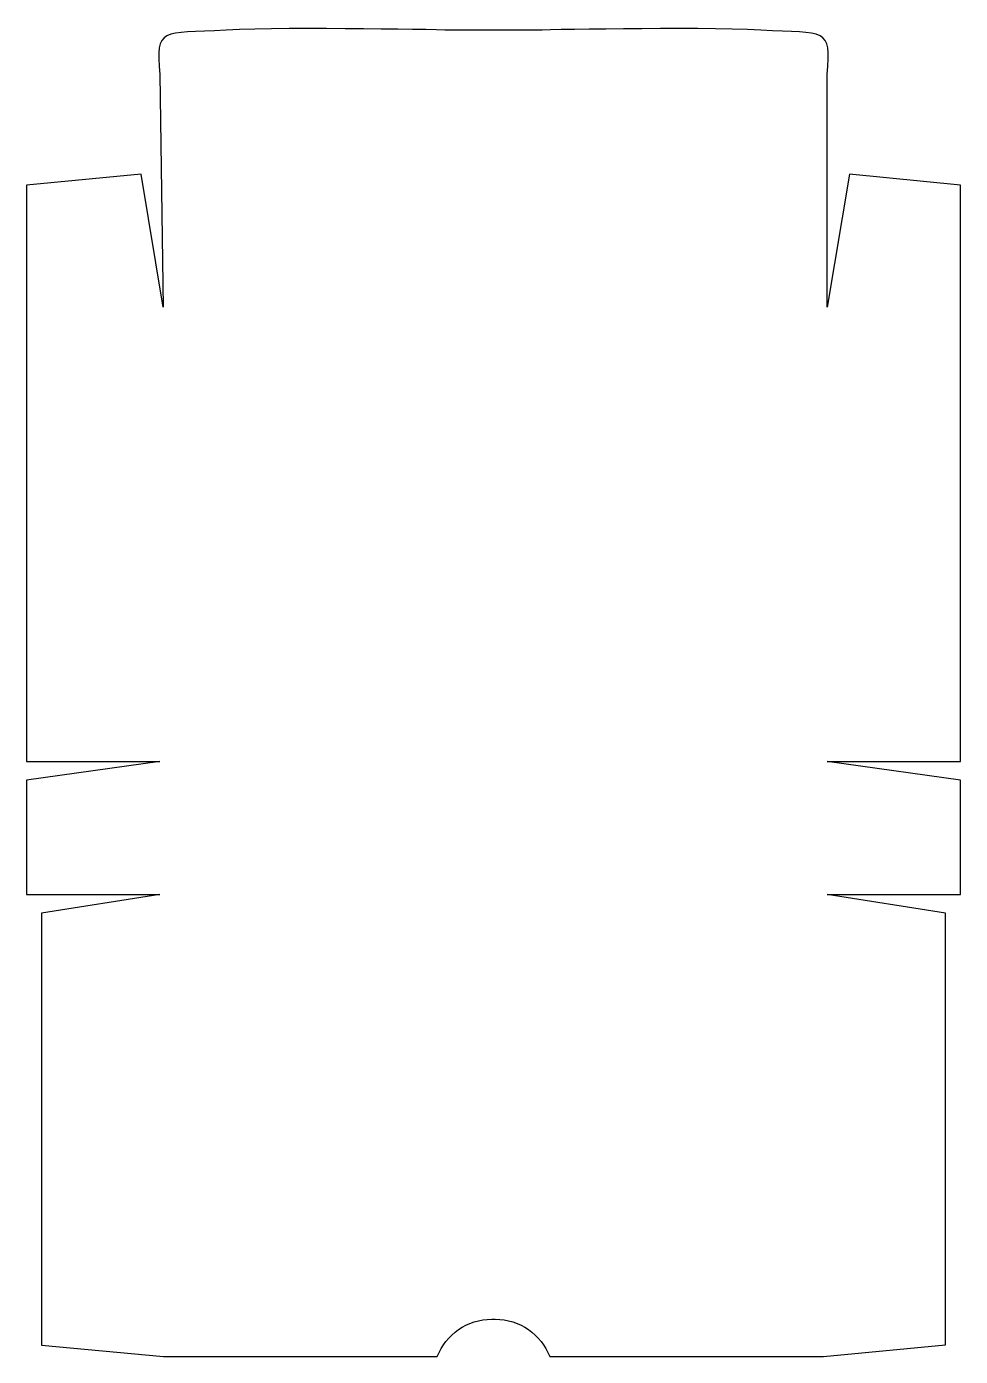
# Model space of a CAD drawing. Header units: centimetres. Extents: x -7.6 to 7.6, y -10.8 to 10.8.
import ezdxf

# ---------------------------------------------------------------- set-up
doc = ezdxf.new("R2010")
doc.units = ezdxf.units.CM
doc.header["$MEASUREMENT"] = 0
doc.layers.add('Camada 1', color=7, linetype='Continuous')

msp = doc.modelspace()

# ---------------------------------------------------------------- linework, layer by layer
at = {"layer": 'Camada 1', "lineweight": 25}
msp.add_open_spline([(0.67596, 10.72807), (0.67596, 10.72807), (3.26483, 10.7857), (4.32613, 10.72807), (4.32613, 10.72807), (5.3874, 10.67044), (5.46302, 10.7857), (5.4032, 10.00999), (5.4032, 10.00999), (5.4032, 10.00999), (5.4032, 6.24021), (5.4032, 6.24021), (5.4032, 6.24021), (5.4032, 6.24021), (5.76224, 8.39439), (5.76224, 8.39439), (5.76224, 8.39439), (5.76224, 8.39439), (7.55736, 8.21487), (7.55736, 8.21487), (7.55736, 8.21487), (7.55736, 8.21487), (7.55736, -1.11992), (7.55736, -1.11992), (7.55736, -1.11992), (7.55736, -1.11992), (5.40319, -1.11991), (5.40319, -1.11991), (5.40319, -1.11991), (5.40319, -1.11991), (7.55735, -1.41907), (7.55735, -1.41907), (7.55735, -1.41907), (7.55735, -1.41907), (7.55735, -3.27406), (7.55735, -3.27406), (7.55735, -3.27406), (7.55735, -3.27406), (5.40319, -3.27407), (5.40319, -3.27407), (5.40319, -3.27407), (5.40319, -3.27407), (7.31798, -3.57323), (7.31798, -3.57323), (7.31798, -3.57323), (7.31798, -3.57323), (7.31798, -10.56897), (7.31798, -10.56897), (7.31798, -10.56897), (7.31798, -10.56897), (5.34332, -10.75368), (5.34332, -10.75368), (5.34332, -10.75368), (5.34332, -10.75368), (0.90953, -10.75369), (0.90953, -10.75369), (0.90953, -10.75369), (0.77084, -10.40124), (0.42741, -10.15176), (0.02572, -10.15176), (0.02572, -10.15176), (0.02572, -10.15176), (-0.02572, -10.15176), (-0.02572, -10.15176), (-0.02572, -10.15176), (-0.42741, -10.15176), (-0.77084, -10.40124), (-0.90951, -10.75369), (-0.90951, -10.75369), (-0.90951, -10.75369), (-5.34331, -10.75369), (-5.34331, -10.75369), (-5.34331, -10.75369), (-5.34331, -10.75369), (-7.31797, -10.56898), (-7.31797, -10.56898), (-7.31797, -10.56898), (-7.31797, -10.56898), (-7.31798, -3.57324), (-7.31798, -3.57324), (-7.31798, -3.57324), (-7.31798, -3.57324), (-5.40319, -3.27408), (-5.40319, -3.27408), (-5.40319, -3.27408), (-5.40319, -3.27408), (-7.55735, -3.27407), (-7.55735, -3.27407), (-7.55735, -3.27407), (-7.55735, -3.27407), (-7.55735, -1.41908), (-7.55735, -1.41908), (-7.55735, -1.41908), (-7.55735, -1.41908), (-5.40319, -1.11992), (-5.40319, -1.11992), (-5.40319, -1.11992), (-5.40319, -1.11992), (-7.55735, -1.11991), (-7.55735, -1.11991), (-7.55735, -1.11991), (-7.55735, -1.11991), (-7.55735, 8.21485), (-7.55735, 8.21485), (-7.55735, 8.21485), (-7.55735, 8.21485), (-5.70347, 8.39437), (-5.70347, 8.39437), (-5.70347, 8.39437), (-5.70347, 8.39437), (-5.34443, 6.24019), (-5.34443, 6.24019), (-5.34443, 6.24019), (-5.34443, 6.24019), (-5.40322, 10.00997), (-5.40322, 10.00997), (-5.40322, 10.00997), (-5.46301, 10.7857), (-5.38739, 10.67045), (-4.32612, 10.72807), (-4.32612, 10.72807), (-3.26485, 10.78569), (-0.67598, 10.72807), (-0.67598, 10.72807), (-0.67598, 10.72807), (-0.67598, 10.72807), (0.67596, 10.72807), (0.67596, 10.72807)], degree=3, knots=[0, 0, 0, 0, 0.03030303, 0.03030303, 0.03030303, 0.03030303, 0.06060606, 0.06060606, 0.06060606, 0.06060606, 0.09090909, 0.09090909, 0.09090909, 0.09090909, 0.12121212, 0.12121212, 0.12121212, 0.12121212, 0.15151515, 0.15151515, 0.15151515, 0.15151515, 0.18181818, 0.18181818, 0.18181818, 0.18181818, 0.21212121, 0.21212121, 0.21212121, 0.21212121, 0.24242424, 0.24242424, 0.24242424, 0.24242424, 0.27272727, 0.27272727, 0.27272727, 0.27272727, 0.3030303, 0.3030303, 0.3030303, 0.3030303, 0.33333333, 0.33333333, 0.33333333, 0.33333333, 0.36363636, 0.36363636, 0.36363636, 0.36363636, 0.39393939, 0.39393939, 0.39393939, 0.39393939, 0.42424242, 0.42424242, 0.42424242, 0.42424242, 0.45454545, 0.45454545, 0.45454545, 0.45454545, 0.48484848, 0.48484848, 0.48484848, 0.48484848, 0.51515152, 0.51515152, 0.51515152, 0.51515152, 0.54545455, 0.54545455, 0.54545455, 0.54545455, 0.57575758, 0.57575758, 0.57575758, 0.57575758, 0.60606061, 0.60606061, 0.60606061, 0.60606061, 0.63636364, 0.63636364, 0.63636364, 0.63636364, 0.66666667, 0.66666667, 0.66666667, 0.66666667, 0.6969697, 0.6969697, 0.6969697, 0.6969697, 0.72727273, 0.72727273, 0.72727273, 0.72727273, 0.75757576, 0.75757576, 0.75757576, 0.75757576, 0.78787879, 0.78787879, 0.78787879, 0.78787879, 0.81818182, 0.81818182, 0.81818182, 0.81818182, 0.84848485, 0.84848485, 0.84848485, 0.84848485, 0.87878788, 0.87878788, 0.87878788, 0.87878788, 0.90909091, 0.90909091, 0.90909091, 0.90909091, 0.93939394, 0.93939394, 0.93939394, 0.93939394, 1, 1, 1, 1], dxfattribs=at)

doc.saveas('drawing.dxf')
